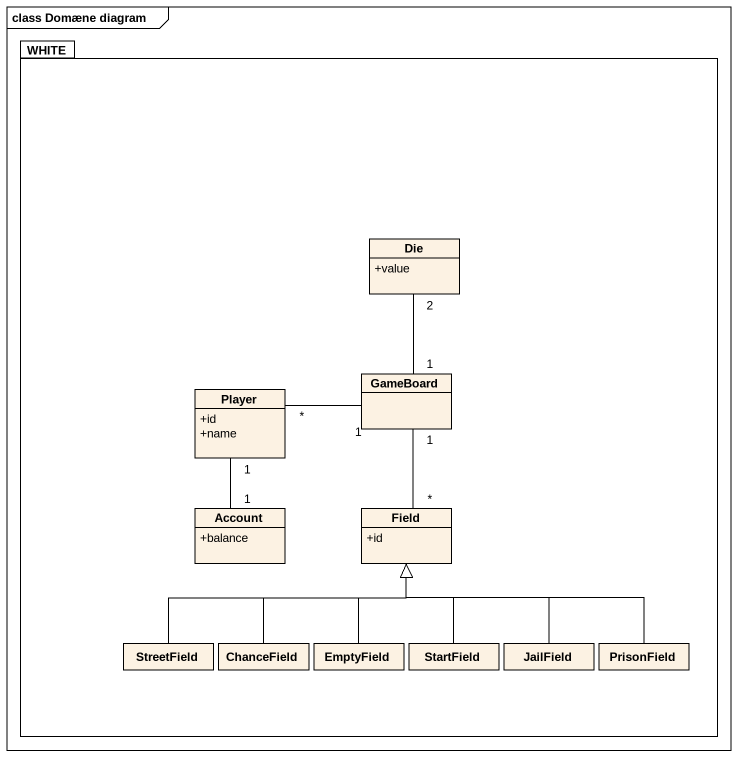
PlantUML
@startuml
mainframe class Domæne diagram
hide circle
hide empty members
skinparam classAttributeIconSize 0
package WHITE #FFFFFF {
  class Die {
    +value
  }
  class Player {
    +id
    +name
  }
  class GameBoard
  class Account {
    +balance
  }
  class Field {
    +id
  }
  class StreetField
  class ChanceField
  class EmptyField
  class StartField
  class JailField
  class PrisonField
}
Die "2" -- "1" GameBoard
Player "*" -right- "1" GameBoard
Account "1" -up- "1" Player
Field "*" -up- "1" GameBoard
StreetField -right-|> Field
ChanceField -up-|> Field
EmptyField -up-|> Field
StartField -up-|> Field
JailField -up-|> Field
PrisonField -left-|> Field
@enduml
